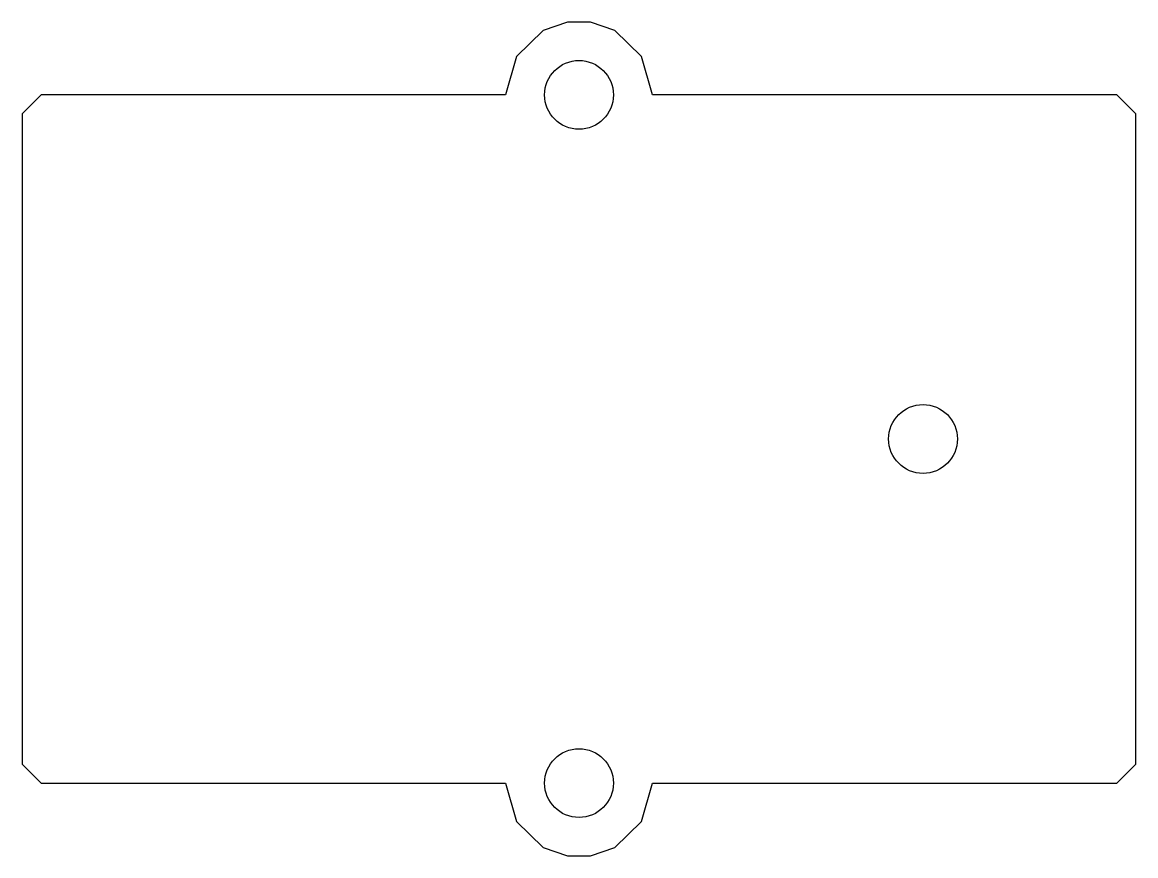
# Model space of a CAD drawing. Extents: x 95.3 to 130.9, y -79.3 to -52.7.
import ezdxf

# ---------------------------------------------------------------- set-up
doc = ezdxf.new("R2010")
doc.units = 0
doc.layers.add('DEFAULT', color=7, linetype='CONTINUOUS')

msp = doc.modelspace()

# ---------------------------------------------------------------- linework, layer by layer
at = {"layer": 'DEFAULT'}
msp.add_lwpolyline([(115.431, -76.989), (130.276, -76.989), (130.882, -76.383), (130.882, -55.595), (130.276, -54.989), (115.431, -54.989), (115.082, -53.757), (114.222, -52.935), (113.444, -52.667), (112.718, -52.667), (111.94, -52.935), (111.08, -53.757), (110.731, -54.989), (95.886, -54.989), (95.28, -55.595), (95.28, -76.383), (95.886, -76.989), (110.731, -76.989), (111.08, -78.222), (111.94, -79.044), (112.718, -79.311), (113.444, -79.311), (114.222, -79.044), (115.082, -78.222)], close=True, dxfattribs=at)
for centre in [(113.081, -54.989), (124.081, -65.989), (113.081, -76.989)]:
    msp.add_circle(centre, 1.1, dxfattribs=at)

doc.saveas('drawing.dxf')
